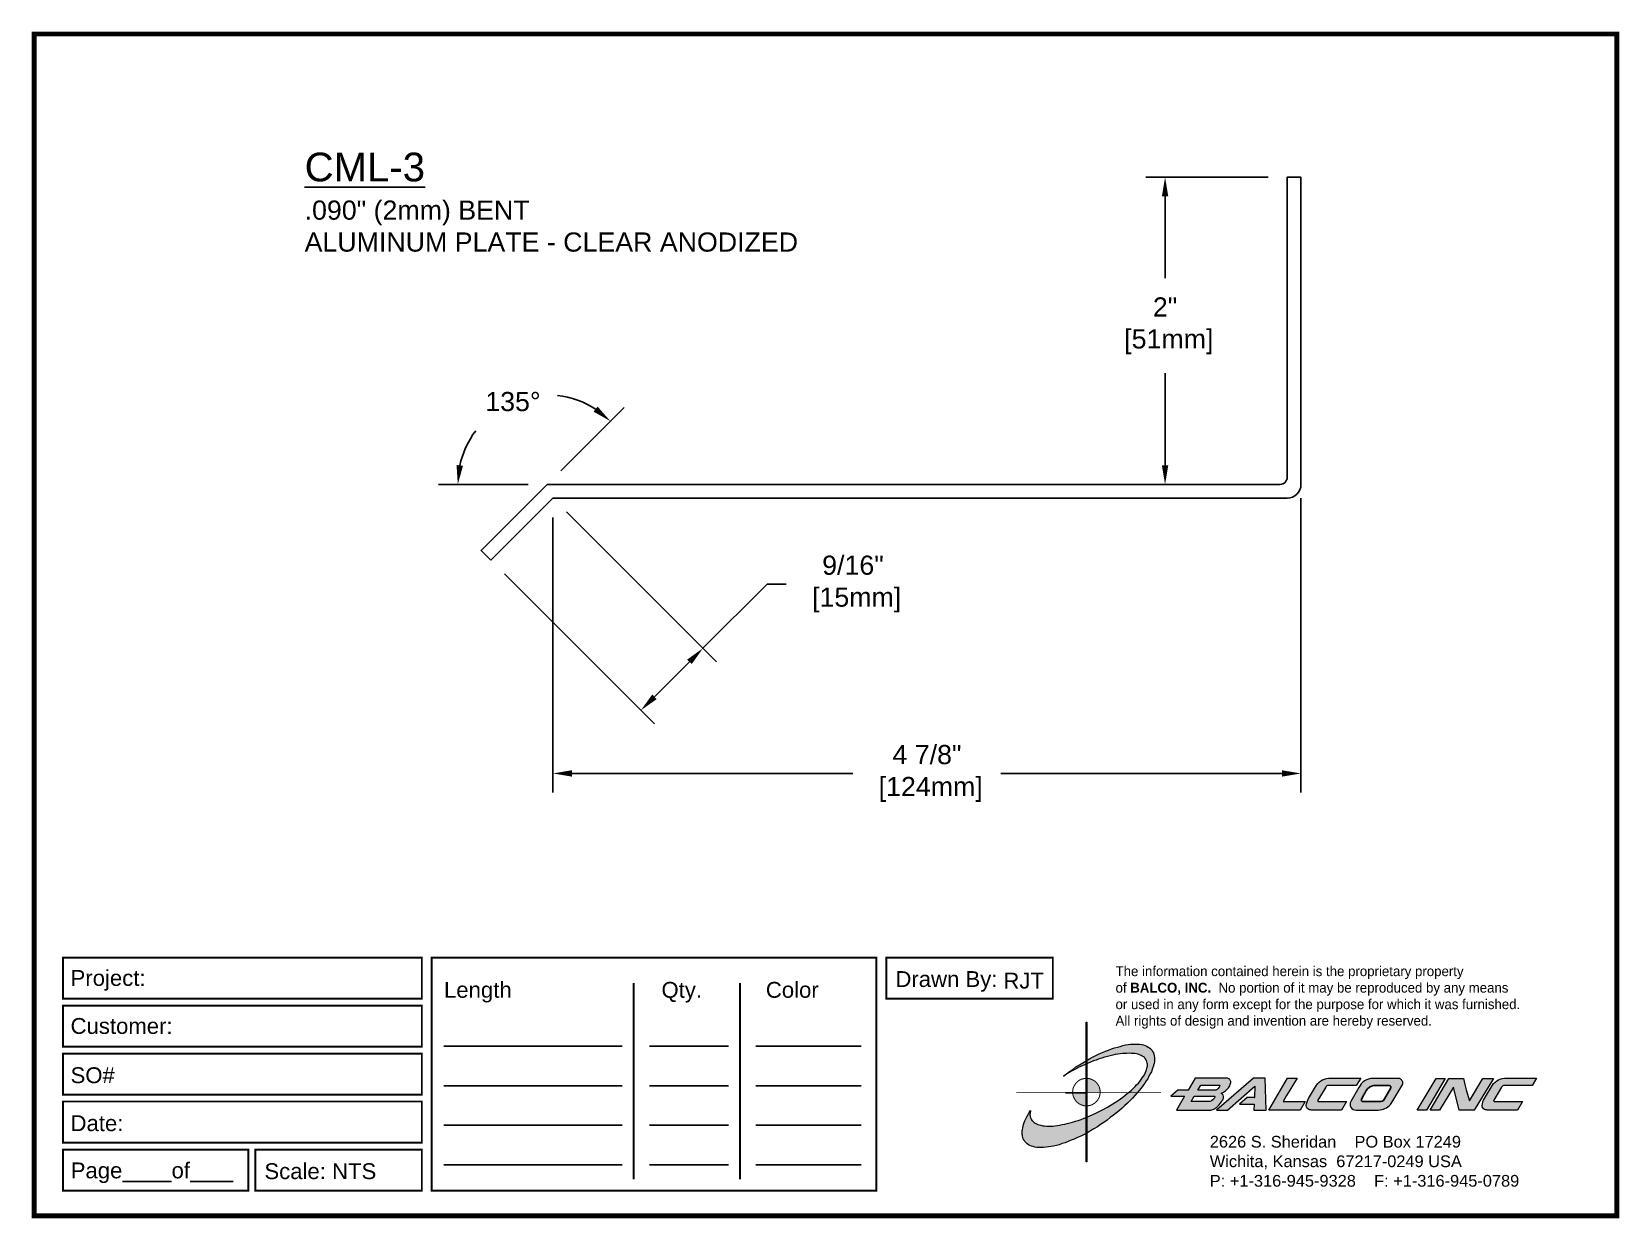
# Paper-space layout 'Breakout' of a CAD drawing. Header units: inches. Extents: x 0 to 10, y 0 to 7.5.
# The model-space entities are those that its viewports show. They can reach past a viewport. Long polylines and large blocks are cut down to what shows.
import ezdxf

# ---------------------------------------------------------------- set-up
doc = ezdxf.new("R2010")
doc.units = ezdxf.units.IN
doc.header["$MEASUREMENT"] = 0
for name, color, linetype in [('Border', 7, 'Continuous'), ('Dimensions', 3, 'Continuous'), ('Metals', 7, 'Continuous'), ('TEXT', 2, 'Continuous')]:
    doc.layers.add(name, color=color, linetype=linetype)
doc.styles.add('ARIAL', font='arial.ttf')
doc.styles.add('Copyright', font='ERASDEMI.TTF')
doc.dimstyles.new('Arial', dxfattribs={"dimtxt": 0.125, "dimasz": 0.125, "dimexe": 0.125, "dimexo": 0.125, "dimgap": 0.125, "dimtad": 0, "dimtih": 1, "dimtoh": 1, "dimdec": 4, "dimzin": 3, "dimdsep": 46, "dimlunit": 4, "dimtxsty": 'ARIAL', "dimcen": 0.125, "dimadec": 0, "dimazin": 0, "dimtfac": 1, "dimtdec": 4, "dimtofl": 0, "dimtmove": 0, "dimatfit": 3, "dimfxl": 0, "dimfrac": 2, "dimtolj": 1, "dimtzin": 0, "dimarcsym": 0})

# ---------------------------------------------------------------- blocks, each defined once
blk = doc.blocks.new('ACADlogo')
h = blk.add_hatch(color=256)
h.paths.add_polyline_path([(-3.346, 1.223), (-3.351, 1.223), (-3.351, 0.979), (-3.346, 0.982)])
h.paths.add_polyline_path([(-3.346, 0.961), (-3.351, 0.959), (-3.351, 0.868), (-3.346, 0.868)])
h.paths.add_polyline_path([(-3.346, 0.777), (-3.351, 0.777), (-3.351, 0.699), (-3.351, 0.695), (-3.35, 0.695), (-3.346, 0.695)])
h.paths.add_polyline_path([(-3.346, 0.864), (-3.346, 0.868), (-3.35, 0.868), (-3.351, 0.868), (-3.351, 0.777), (-3.346, 0.777), (-3.346, 0.778), (-3.348, 0.778)])
h.paths.add_polyline_path([(-3.346, 0.524), (-3.351, 0.521), (-3.351, 0.342), (-3.346, 0.342)])
h.paths.add_polyline_path([(-3.346, 0.695), (-3.351, 0.695), (-3.351, 0.621), (-3.346, 0.623)])
h.paths.add_polyline_path([(-3.346, 0.623), (-3.351, 0.621), (-3.351, 0.521), (-3.346, 0.524)])
h.paths.add_polyline_path([(-3.346, 0.982), (-3.351, 0.979), (-3.351, 0.959), (-3.346, 0.961)])
h = blk.add_hatch(color=175)
h.paths.add_polyline_path([(-3.518, 0.573), (-3.534, 0.571), (-3.548, 0.569), (-3.562, 0.567), (-3.576, 0.567), (-3.589, 0.566), (-3.602, 0.567), (-3.614, 0.568), (-3.625, 0.569), (-3.636, 0.572), (-3.646, 0.574), (-3.656, 0.577), (-3.664, 0.581), (-3.673, 0.585), (-3.679, 0.589), (-3.685, 0.595), (-3.688, 0.598), (-3.691, 0.6), (-3.695, 0.607), (-3.699, 0.614), (-3.703, 0.621), (-3.704, 0.626), (-3.705, 0.631), (-3.706, 0.637), (-3.706, 0.642), (-3.705, 0.648), (-3.705, 0.653), (-3.703, 0.659), (-3.702, 0.665), (-3.71, 0.652), (-3.717, 0.639), (-3.725, 0.626), (-3.731, 0.613), (-3.737, 0.601), (-3.741, 0.589), (-3.746, 0.577), (-3.749, 0.566), (-3.751, 0.555), (-3.753, 0.544), (-3.754, 0.538), (-3.754, 0.533), (-3.755, 0.523), (-3.754, 0.513), (-3.753, 0.508), (-3.752, 0.503), (-3.75, 0.494), (-3.748, 0.486), (-3.743, 0.477), (-3.74, 0.473), (-3.738, 0.469), (-3.734, 0.465), (-3.73, 0.461), (-3.723, 0.455), (-3.715, 0.449), (-3.706, 0.445), (-3.695, 0.44), (-3.685, 0.437), (-3.674, 0.434), (-3.661, 0.432), (-3.648, 0.431), (-3.634, 0.431), (-3.62, 0.431), (-3.604, 0.433), (-3.588, 0.435), (-3.572, 0.438), (-3.556, 0.441), (-3.538, 0.445), (-3.52, 0.449), (-3.503, 0.456), (-3.483, 0.461), (-3.464, 0.469), (-3.445, 0.477), (-3.426, 0.485), (-3.406, 0.494), (-3.385, 0.503), (-3.364, 0.514), (-3.351, 0.521), (-3.351, 0.621), (-3.364, 0.616), (-3.382, 0.609), (-3.4, 0.603), (-3.418, 0.598), (-3.436, 0.592), (-3.453, 0.587), (-3.47, 0.583), (-3.486, 0.579), (-3.503, 0.576)])
h.paths.add_polyline_path([(-3.215, 0.687), (-3.251, 0.667), (-3.289, 0.649), (-3.327, 0.631), (-3.345, 0.623), (-3.346, 0.623), (-3.346, 0.524), (-3.343, 0.525), (-3.323, 0.537), (-3.302, 0.549), (-3.28, 0.563), (-3.259, 0.577), (-3.238, 0.59), (-3.218, 0.605), (-3.198, 0.62), (-3.179, 0.635), (-3.16, 0.65), (-3.141, 0.665), (-3.123, 0.681), (-3.106, 0.696), (-3.089, 0.712), (-3.074, 0.727), (-3.058, 0.743), (-3.043, 0.759), (-3.03, 0.775), (-3.028, 0.777), (-3.085, 0.777), (-3.091, 0.772), (-3.105, 0.761), (-3.118, 0.75), (-3.134, 0.739), (-3.149, 0.729), (-3.165, 0.718), (-3.182, 0.707), (-3.198, 0.697)])
h.paths.add_polyline_path([(-2.921, 1.009), (-2.922, 1.015), (-2.924, 1.02), (-2.926, 1.029), (-2.931, 1.038), (-2.934, 1.043), (-2.936, 1.047), (-2.94, 1.05), (-2.943, 1.054), (-2.951, 1.06), (-2.959, 1.066), (-2.968, 1.071), (-2.978, 1.075), (-2.989, 1.079), (-3, 1.081), (-3.013, 1.083), (-3.026, 1.084), (-3.04, 1.084), (-3.054, 1.084), (-3.07, 1.083), (-3.085, 1.081), (-3.102, 1.079), (-3.118, 1.075), (-3.136, 1.07), (-3.153, 1.066), (-3.171, 1.06), (-3.191, 1.054), (-3.21, 1.047), (-3.229, 1.039), (-3.248, 1.031), (-3.268, 1.022), (-3.289, 1.012), (-3.31, 1.002), (-3.33, 0.991), (-3.346, 0.982), (-3.346, 0.961), (-3.342, 0.962), (-3.323, 0.971), (-3.305, 0.978), (-3.287, 0.984), (-3.268, 0.991), (-3.251, 0.996), (-3.234, 1.002), (-3.216, 1.007), (-3.199, 1.011), (-3.182, 1.015), (-3.167, 1.018), (-3.15, 1.021), (-3.136, 1.023), (-3.121, 1.025), (-3.107, 1.026), (-3.093, 1.026), (-3.079, 1.027), (-3.067, 1.026), (-3.054, 1.026), (-3.043, 1.025), (-3.032, 1.022), (-3.022, 1.02), (-3.013, 1.016), (-3.004, 1.013), (-2.997, 1.009), (-2.989, 1.005), (-2.983, 0.999), (-2.98, 0.996), (-2.978, 0.994), (-2.973, 0.987), (-2.969, 0.981), (-2.967, 0.973), (-2.965, 0.965), (-2.964, 0.957), (-2.964, 0.949), (-2.964, 0.944), (-2.965, 0.94), (-2.967, 0.93), (-2.969, 0.921), (-2.973, 0.911), (-2.978, 0.901), (-2.983, 0.891), (-2.989, 0.881), (-2.996, 0.871), (-3.004, 0.86), (-3.012, 0.849), (-3.021, 0.838), (-3.032, 0.827), (-3.042, 0.816), (-3.053, 0.805), (-3.065, 0.794), (-3.077, 0.783), (-3.085, 0.777), (-3.028, 0.777), (-3.016, 0.791), (-3.004, 0.806), (-2.992, 0.822), (-2.981, 0.837), (-2.971, 0.852), (-2.962, 0.866), (-2.954, 0.882), (-2.946, 0.896), (-2.939, 0.91), (-2.934, 0.924), (-2.929, 0.938), (-2.926, 0.944), (-2.925, 0.951), (-2.922, 0.963), (-2.92, 0.975), (-2.92, 0.982), (-2.919, 0.987), (-2.92, 0.999), (-2.92, 1.005)])
h.paths.add_polyline_path([(-3.372, 0.966), (-3.393, 0.953), (-3.415, 0.94), (-3.435, 0.925), (-3.455, 0.911), (-3.475, 0.897), (-3.494, 0.882), (-3.468, 0.898), (-3.439, 0.915), (-3.41, 0.93), (-3.396, 0.938), (-3.38, 0.945), (-3.351, 0.959), (-3.351, 0.979)])
h = blk.add_hatch(color=256)
h.paths.add_polyline_path([(-3.268, 0.814), (-3.27, 0.819), (-3.273, 0.824), (-3.276, 0.828), (-3.279, 0.833), (-3.282, 0.837), (-3.286, 0.841), (-3.29, 0.845), (-3.294, 0.849), (-3.298, 0.852), (-3.303, 0.855), (-3.308, 0.858), (-3.313, 0.86), (-3.318, 0.863), (-3.323, 0.864), (-3.328, 0.866), (-3.334, 0.867), (-3.339, 0.868), (-3.345, 0.868), (-3.346, 0.868), (-3.346, 0.777), (-3.335, 0.777), (-3.262, 0.777), (-3.262, 0.781), (-3.262, 0.787), (-3.263, 0.792), (-3.264, 0.798), (-3.265, 0.803), (-3.266, 0.808)])
h.paths.add_polyline_path([(-3.351, 0.777), (-3.436, 0.777), (-3.435, 0.773), (-3.435, 0.768), (-3.434, 0.762), (-3.432, 0.757), (-3.431, 0.752), (-3.428, 0.747), (-3.426, 0.742), (-3.423, 0.737), (-3.42, 0.732), (-3.417, 0.728), (-3.414, 0.723), (-3.41, 0.719), (-3.406, 0.716), (-3.401, 0.712), (-3.397, 0.709), (-3.392, 0.706), (-3.387, 0.704), (-3.382, 0.701), (-3.377, 0.699), (-3.372, 0.698), (-3.367, 0.696), (-3.361, 0.695), (-3.356, 0.695), (-3.351, 0.695)])
h.paths.add_polyline_path([(-3.346, 0.868), (-3.35, 0.868), (-3.351, 0.868), (-3.351, 0.777), (-3.346, 0.777)])
h = blk.add_hatch(color=256)
h.paths.add_polyline_path([(-2.438, 0.844, 0.412988), (-2.461, 0.869), (-2.663, 0.869), (-2.707, 0.794), (-2.771, 0.794), (-2.815, 0.755), (-2.73, 0.755), (-2.781, 0.668), (-2.563, 0.668, 0.107996), (-2.538, 0.677, 0.108939), (-2.494, 0.724, 0.080345), (-2.483, 0.745, 0.419497), (-2.499, 0.773, 0.149928), (-2.447, 0.815, 0.134283)])
h.paths.add_polyline_path([(-2.507, 0.821, -0.209012), (-2.532, 0.794), (-2.538, 0.794), (-2.646, 0.794), (-2.627, 0.825), (-2.51, 0.825, -0.56619)], flags=16)
h.paths.add_polyline_path([(-2.538, 0.75, -0.241309), (-2.569, 0.722), (-2.688, 0.722), (-2.669, 0.755), (-2.541, 0.755, -0.56619)], flags=16)
for points in [[(-2.285, 0.819), (-2.287, 0.748), (-2.335, 0.748), (-2.383, 0.705), (-2.29, 0.705), (-2.292, 0.668), (-2.215, 0.668), (-2.221, 0.869), (-2.295, 0.869), (-2.527, 0.668), (-2.458, 0.668)], [(-2.018, 0.869), (-2.079, 0.869), (-2.198, 0.668), (-2, 0.668), (-1.968, 0.722), (-2.107, 0.722), (-2.085, 0.759), (-2.064, 0.794)], [(-1.617, 0.869), (-1.807, 0.869, 0.270182), (-1.896, 0.825), (-1.946, 0.742, 0.109019), (-1.961, 0.695, 0.340665), (-1.945, 0.672, 0.129907), (-1.923, 0.668), (-1.738, 0.668), (-1.706, 0.722), (-1.878, 0.722), (-1.882, 0.722, -0.601242), (-1.887, 0.731), (-1.838, 0.813, -0.253048), (-1.821, 0.823), (-1.645, 0.823)], [(-1.083, 0.867), (-1.14, 0.867), (-1.261, 0.667), (-1.26, 0.667), (-1.202, 0.667)], [(-0.96, 0.83), (-0.969, 0.867), (-1.061, 0.867), (-1.179, 0.667), (-1.12, 0.667), (-1.031, 0.812), (-0.995, 0.667), (-0.9, 0.667), (-0.778, 0.867), (-0.846, 0.867), (-0.931, 0.727), (-0.951, 0.795)], [(-0.507, 0.869), (-0.697, 0.869, 0.270182), (-0.786, 0.825), (-0.836, 0.742, 0.109019), (-0.85, 0.695, 0.340665), (-0.835, 0.672, 0.129907), (-0.812, 0.668), (-0.628, 0.668), (-0.595, 0.722), (-0.768, 0.722), (-0.772, 0.722, -0.601242), (-0.777, 0.731), (-0.728, 0.813, -0.253048), (-0.71, 0.823), (-0.534, 0.823)], [(-3.346, 0.623), (-3.351, 0.621), (-3.351, 0.521), (-3.346, 0.524)]]:
    blk.add_hatch(color=256).paths.add_polyline_path(points)
h = blk.add_hatch(color=256)
h.paths.add_polyline_path([(-1.377, 0.868), (-1.383, 0.868), (-1.383, 0.868), (-1.44, 0.868), (-1.492, 0.868), (-1.541, 0.868, 0.297712), (-1.628, 0.811), (-1.68, 0.723, 0.585116), (-1.646, 0.668), (-1.506, 0.668, 0.210586), (-1.429, 0.703), (-1.415, 0.726), (-1.389, 0.769), (-1.352, 0.831, 0.4352)])
h.paths.add_polyline_path([(-1.437, 0.823, -0.603783), (-1.428, 0.805), (-1.431, 0.801), (-1.434, 0.796), (-1.438, 0.789), (-1.474, 0.728, -0.229001), (-1.489, 0.722), (-1.494, 0.722), (-1.501, 0.722), (-1.597, 0.722), (-1.604, 0.722, -0.492401), (-1.613, 0.734), (-1.601, 0.757), (-1.591, 0.775), (-1.582, 0.791, -0.238368), (-1.535, 0.823)], flags=16)
for q in [(-3.48, 0.777), (-3.351, 0.642)]:
    blk.add_line((-3.351, 0.777), q)
at = {"color": 7, "lineweight": 0}
for points in [[(-3.351, 1.223), (-3.346, 1.223), (-3.346, 0.342), (-3.351, 0.342), (-3.351, 1.223)], [(-2.292, 0.668), (-2.215, 0.668), (-2.221, 0.869), (-2.295, 0.869), (-2.527, 0.668), (-2.458, 0.668), (-2.285, 0.819), (-2.287, 0.748), (-2.286, 0.748), (-2.335, 0.748), (-2.383, 0.705), (-2.29, 0.705), (-2.292, 0.668), (-2.292, 0.668)], [(-2.198, 0.668), (-2.079, 0.869), (-2.018, 0.869), (-2.064, 0.794), (-2.085, 0.759), (-2.107, 0.722), (-1.968, 0.722), (-2, 0.668), (-2.198, 0.668), (-2.198, 0.668)], [(-1.383, 0.868), (-1.383, 0.868)], [(-1.261, 0.667), (-1.14, 0.867), (-1.083, 0.867), (-1.202, 0.667), (-1.26, 0.667), (-1.261, 0.667), (-1.261, 0.667)], [(-0.9, 0.667), (-0.995, 0.667), (-1.031, 0.812), (-1.12, 0.667), (-1.179, 0.667), (-1.061, 0.867), (-0.969, 0.867), (-0.96, 0.83), (-0.951, 0.795), (-0.931, 0.727), (-0.846, 0.867), (-0.778, 0.867), (-0.9, 0.667), (-0.9, 0.667)]]:
    blk.add_lwpolyline(points, dxfattribs=at)
at = {"color": 175, "lineweight": 0}
blk.add_lwpolyline([(-2.926, 1.029), (-2.924, 1.02), (-2.922, 1.015), (-2.921, 1.009), (-2.92, 1.005), (-2.92, 0.999), (-2.919, 0.987), (-2.92, 0.982), (-2.92, 0.975), (-2.922, 0.963), (-2.925, 0.951), (-2.926, 0.944), (-2.929, 0.938), (-2.934, 0.924), (-2.939, 0.91), (-2.946, 0.896), (-2.954, 0.882), (-2.962, 0.866), (-2.971, 0.852), (-2.981, 0.837), (-2.992, 0.822), (-3.004, 0.806), (-3.016, 0.791), (-3.03, 0.775), (-3.043, 0.759), (-3.058, 0.743), (-3.074, 0.727), (-3.089, 0.712), (-3.106, 0.696), (-3.123, 0.681), (-3.141, 0.665), (-3.16, 0.65), (-3.179, 0.635), (-3.198, 0.62), (-3.218, 0.605), (-3.238, 0.59), (-3.259, 0.577), (-3.28, 0.563), (-3.302, 0.549), (-3.323, 0.537), (-3.343, 0.525), (-3.364, 0.514), (-3.385, 0.503), (-3.406, 0.494), (-3.426, 0.485), (-3.445, 0.477), (-3.464, 0.469), (-3.483, 0.461), (-3.503, 0.456), (-3.52, 0.449), (-3.538, 0.445), (-3.556, 0.441), (-3.572, 0.438), (-3.588, 0.435), (-3.604, 0.433), (-3.62, 0.431), (-3.634, 0.431), (-3.648, 0.431), (-3.661, 0.432), (-3.674, 0.434), (-3.685, 0.437), (-3.695, 0.44), (-3.706, 0.445), (-3.715, 0.449), (-3.723, 0.455), (-3.73, 0.461), (-3.734, 0.465), (-3.738, 0.469), (-3.74, 0.473), (-3.743, 0.477), (-3.748, 0.486), (-3.75, 0.494), (-3.752, 0.503), (-3.753, 0.508), (-3.754, 0.513), (-3.755, 0.523), (-3.754, 0.533), (-3.754, 0.538), (-3.753, 0.544), (-3.751, 0.555), (-3.749, 0.566), (-3.746, 0.577), (-3.741, 0.589), (-3.737, 0.601), (-3.731, 0.613), (-3.725, 0.626), (-3.717, 0.639), (-3.71, 0.652), (-3.702, 0.665), (-3.703, 0.659), (-3.705, 0.653), (-3.705, 0.648), (-3.706, 0.642), (-3.706, 0.637), (-3.705, 0.631), (-3.704, 0.626), (-3.703, 0.621), (-3.699, 0.614), (-3.695, 0.607), (-3.691, 0.6), (-3.688, 0.598), (-3.685, 0.595), (-3.679, 0.589), (-3.673, 0.585), (-3.664, 0.581), (-3.656, 0.577), (-3.646, 0.574), (-3.636, 0.572), (-3.625, 0.569), (-3.614, 0.568), (-3.602, 0.567), (-3.589, 0.566), (-3.576, 0.567), (-3.562, 0.567), (-3.548, 0.569), (-3.534, 0.571), (-3.518, 0.573), (-3.503, 0.576), (-3.486, 0.579), (-3.47, 0.583), (-3.453, 0.587), (-3.436, 0.592), (-3.418, 0.598), (-3.4, 0.603), (-3.382, 0.609), (-3.364, 0.616), (-3.345, 0.623), (-3.327, 0.631), (-3.289, 0.649), (-3.251, 0.667), (-3.215, 0.687), (-3.198, 0.697), (-3.182, 0.707), (-3.165, 0.718), (-3.149, 0.729), (-3.134, 0.739), (-3.118, 0.75), (-3.105, 0.761), (-3.091, 0.772), (-3.077, 0.783), (-3.065, 0.794), (-3.053, 0.805), (-3.042, 0.816), (-3.032, 0.827), (-3.021, 0.838), (-3.012, 0.849), (-3.004, 0.86), (-2.996, 0.871), (-2.989, 0.881), (-2.983, 0.891), (-2.978, 0.901), (-2.973, 0.911), (-2.969, 0.921), (-2.967, 0.93), (-2.965, 0.94), (-2.964, 0.944), (-2.964, 0.949), (-2.964, 0.957), (-2.965, 0.965), (-2.967, 0.973), (-2.969, 0.981), (-2.973, 0.987), (-2.978, 0.994), (-2.98, 0.996), (-2.983, 0.999), (-2.989, 1.005), (-2.997, 1.009), (-3.004, 1.013), (-3.013, 1.016), (-3.022, 1.02), (-3.032, 1.022), (-3.043, 1.025), (-3.054, 1.026), (-3.067, 1.026), (-3.079, 1.027), (-3.093, 1.026), (-3.107, 1.026), (-3.121, 1.025), (-3.136, 1.023), (-3.15, 1.021), (-3.167, 1.018), (-3.182, 1.015), (-3.199, 1.011), (-3.216, 1.007), (-3.234, 1.002), (-3.251, 0.996), (-3.268, 0.991), (-3.287, 0.984), (-3.305, 0.978), (-3.323, 0.971), (-3.342, 0.962), (-3.38, 0.945), (-3.396, 0.938), (-3.41, 0.93), (-3.439, 0.915), (-3.468, 0.898), (-3.494, 0.882), (-3.475, 0.897), (-3.455, 0.911), (-3.435, 0.925), (-3.415, 0.94), (-3.393, 0.953), (-3.372, 0.966), (-3.351, 0.979), (-3.33, 0.991), (-3.31, 1.002), (-3.289, 1.012), (-3.268, 1.022), (-3.248, 1.031), (-3.229, 1.039), (-3.21, 1.047), (-3.191, 1.054), (-3.171, 1.06), (-3.153, 1.066), (-3.136, 1.07), (-3.118, 1.075), (-3.102, 1.079), (-3.085, 1.081), (-3.07, 1.083), (-3.054, 1.084), (-3.04, 1.084), (-3.026, 1.084), (-3.013, 1.083), (-3, 1.081), (-2.989, 1.079), (-2.978, 1.075), (-2.968, 1.071), (-2.959, 1.066), (-2.951, 1.06), (-2.943, 1.054), (-2.94, 1.05), (-2.936, 1.047), (-2.934, 1.043), (-2.931, 1.038), (-2.926, 1.029), (-2.926, 1.029)], dxfattribs=at)
at = {"color": 7, "lineweight": 0, "const_width": 0.0064}
blk.add_lwpolyline([(-3.262, 0.781), (-3.262, 0.787), (-3.263, 0.792), (-3.264, 0.798), (-3.265, 0.803), (-3.266, 0.808), (-3.268, 0.814), (-3.27, 0.819), (-3.273, 0.824), (-3.276, 0.828), (-3.279, 0.833), (-3.282, 0.837), (-3.286, 0.841), (-3.29, 0.845), (-3.294, 0.849), (-3.298, 0.852), (-3.303, 0.855), (-3.308, 0.858), (-3.313, 0.86), (-3.318, 0.863), (-3.323, 0.864), (-3.328, 0.866), (-3.334, 0.867), (-3.339, 0.868), (-3.345, 0.868), (-3.35, 0.868), (-3.356, 0.868), (-3.361, 0.867), (-3.367, 0.866), (-3.372, 0.865), (-3.377, 0.863), (-3.382, 0.862), (-3.387, 0.859), (-3.392, 0.857), (-3.397, 0.854), (-3.401, 0.851), (-3.406, 0.847), (-3.41, 0.843), (-3.414, 0.839), (-3.417, 0.835), (-3.42, 0.831), (-3.423, 0.826), (-3.426, 0.821), (-3.428, 0.816), (-3.431, 0.811), (-3.432, 0.806), (-3.434, 0.801), (-3.435, 0.795), (-3.435, 0.79), (-3.436, 0.784), (-3.436, 0.779), (-3.435, 0.773), (-3.435, 0.768), (-3.434, 0.762), (-3.432, 0.757), (-3.431, 0.752), (-3.428, 0.747), (-3.426, 0.742), (-3.423, 0.737), (-3.42, 0.732), (-3.417, 0.728), (-3.414, 0.723), (-3.41, 0.719), (-3.406, 0.716), (-3.401, 0.712), (-3.397, 0.709), (-3.392, 0.706), (-3.387, 0.704), (-3.382, 0.701), (-3.377, 0.699), (-3.372, 0.698), (-3.367, 0.696), (-3.361, 0.695), (-3.356, 0.695), (-3.35, 0.695), (-3.345, 0.695), (-3.339, 0.695), (-3.334, 0.696), (-3.328, 0.697), (-3.323, 0.698), (-3.318, 0.7), (-3.313, 0.702), (-3.308, 0.705), (-3.303, 0.708), (-3.298, 0.711), (-3.294, 0.714), (-3.29, 0.718), (-3.286, 0.721), (-3.282, 0.726), (-3.279, 0.73), (-3.276, 0.734), (-3.273, 0.739), (-3.27, 0.744), (-3.268, 0.749), (-3.266, 0.754), (-3.265, 0.76), (-3.264, 0.765), (-3.263, 0.77), (-3.262, 0.776), (-3.262, 0.781)], dxfattribs=at)
at = {"color": 7, "lineweight": 0}
for points in [[(-2.447, 0.815, 0.130368), (-2.438, 0.843, 0.448367), (-2.463, 0.869), (-2.663, 0.869), (-2.707, 0.794), (-2.771, 0.794), (-2.815, 0.755), (-2.73, 0.755), (-2.781, 0.668), (-2.563, 0.668, 0.107996), (-2.538, 0.677, 0.108939), (-2.494, 0.724, 0.077395), (-2.484, 0.744, 0.430878), (-2.499, 0.773, 0.149928)], [(-2.507, 0.821, -0.209012), (-2.532, 0.794), (-2.538, 0.794), (-2.646, 0.794), (-2.627, 0.825), (-2.512, 0.825), (-2.509, 0.825, -0.531288)], [(-1.838, 0.813), (-1.887, 0.731, 0.587385), (-1.882, 0.722), (-1.878, 0.722), (-1.706, 0.722), (-1.738, 0.668), (-1.923, 0.668, -0.129907), (-1.945, 0.672, -0.349839), (-1.961, 0.696, -0.107341), (-1.946, 0.742), (-1.896, 0.825, -0.270182), (-1.807, 0.869), (-1.617, 0.869), (-1.645, 0.823), (-1.821, 0.823, 0.252436)], [(-1.68, 0.723, 0.585116), (-1.646, 0.668), (-1.506, 0.668, 0.210586), (-1.429, 0.703), (-1.415, 0.726), (-1.389, 0.769), (-1.352, 0.831, 0.4352), (-1.377, 0.868), (-1.383, 0.868), (-1.383, 0.868), (-1.44, 0.868), (-1.492, 0.868), (-1.541, 0.868, 0.297712), (-1.628, 0.811)], [(-0.728, 0.813), (-0.777, 0.731, 0.587385), (-0.772, 0.722), (-0.768, 0.722), (-0.595, 0.722), (-0.628, 0.668), (-0.812, 0.668, -0.129907), (-0.835, 0.672, -0.349839), (-0.85, 0.696, -0.107341), (-0.836, 0.742), (-0.786, 0.825, -0.270182), (-0.697, 0.869), (-0.507, 0.869), (-0.534, 0.823), (-0.71, 0.823, 0.252436)], [(-2.569, 0.722), (-2.688, 0.722), (-2.669, 0.755), (-2.543, 0.755), (-2.54, 0.755, -0.531288), (-2.538, 0.75, -0.241309)]]:
    blk.add_lwpolyline(points, format="xyb", close=True, dxfattribs=at)
blk.add_lwpolyline([(-1.437, 0.823), (-1.535, 0.823, 0.238368), (-1.582, 0.791), (-1.591, 0.775), (-1.601, 0.757), (-1.613, 0.734, 0.490298), (-1.604, 0.722), (-1.597, 0.722), (-1.501, 0.722), (-1.494, 0.722), (-1.489, 0.722, 0.229001), (-1.474, 0.728), (-1.438, 0.789), (-1.434, 0.796), (-1.431, 0.801), (-1.428, 0.805, 0.603783)], format="xyb", close=True)
blk.add_lwpolyline([(-2.879, 0.777, 0.00455, 0.00455, 0), (-3.791, 0.777, 0.00183, 0.00183, 0), (-3.791, 0.777, 0.00183, 0.00183, 0)], format="xyseb", dxfattribs=at)
blk = doc.blocks.new('Quantity Data')
at = {"layer": 'Border', "color": 253}
for p, q in [((2.755, 1.254), (3.881, 1.254)), ((4.054, 1.254), (4.553, 1.254)), ((4.725, 1.254), (5.389, 1.254)), ((2.755, 1.004), (3.881, 1.004)), ((4.054, 1.004), (4.553, 1.004)), ((4.725, 1.004), (5.389, 1.004)), ((2.755, 0.754), (3.881, 0.754)), ((4.054, 0.754), (4.553, 0.754)), ((4.725, 0.754), (5.389, 0.754)), ((2.755, 0.504), (3.881, 0.504)), ((4.054, 0.504), (4.553, 0.504)), ((4.725, 0.504), (5.389, 0.504))]:
    blk.add_line(p, q, dxfattribs=at)
at = {"layer": 'Border', "const_width": 0.0125}
blk.add_lwpolyline([(5.485, 0.341), (2.678, 0.341), (2.678, 1.813), (5.485, 1.813)], close=True, dxfattribs=at)
for points in [[(3.953, 1.653), (3.953, 0.412)], [(4.625, 1.653), (4.625, 0.412)]]:
    blk.add_lwpolyline(points, dxfattribs=at)
at = {"layer": 'Border', "style": 'ARIAL'}
for s, p in [('Length', (2.756, 1.559)), ('Qty.', (4.129, 1.559)), ('Color', (4.788, 1.559))]:
    blk.add_text(s, height=0.1, dxfattribs=at).set_placement(p)
blk = doc.blocks.new('Drawn By')
at = {"layer": 'Border', "const_width": 0.0125}
blk.add_lwpolyline([(5.38, 1.813), (6.432, 1.813), (6.432, 1.554), (5.38, 1.554)], close=True, dxfattribs=at)
at = {"layer": 'Border', "style": 'ARIAL'}
blk.add_text('Drawn By: ', height=0.1, dxfattribs=at).set_placement((5.438, 1.627))
blk.add_attdef('XXX', (6.12, 1.617), '', height=0.1, dxfattribs=at)
blk = doc.blocks.new('Project Info')
at = {"layer": 'Border', "const_width": 0.0125}
for points in [[(0.182, 1.813), (2.448, 1.813), (2.448, 1.554), (0.182, 1.554)], [(0.182, 1.51), (2.448, 1.51), (2.448, 1.251), (0.182, 1.251)], [(0.182, 1.207), (2.448, 1.207), (2.448, 0.947), (0.182, 0.947)], [(0.182, 0.904), (2.448, 0.904), (2.448, 0.644), (0.182, 0.644)], [(0.182, 0.6), (1.352, 0.6), (1.352, 0.341), (0.182, 0.341)], [(1.396, 0.6), (2.448, 0.6), (2.448, 0.341), (1.396, 0.341)]]:
    blk.add_lwpolyline(points, close=True, dxfattribs=at)
at = {"layer": 'Border', "style": 'ARIAL'}
for s, p in [('Project:', (0.23, 1.634)), ('Customer:', (0.23, 1.331)), ('SO#', (0.23, 1.02)), ('Date:', (0.23, 0.717)), ('Page%%u        %%uof%%u       ', (0.231, 0.419)), ('Scale: NTS', (1.454, 0.414))]:
    blk.add_text(s, height=0.1, dxfattribs=at).set_placement(p)
blk = doc.blocks.new('BENT ALUMPLT')
at = {"layer": 'Metals'}
blk.add_lwpolyline([(-4.287, -0.53), (-3.882, -0.125), (0.91, -0.125, 0.414214), (1, -0.035), (1, 1.969), (0.91, 1.969), (0.91, 0.01, -0.414214), (0.865, -0.035), (-3.919, -0.035), (-4.351, -0.467)], format="xyb", close=True, dxfattribs=at)
blk = doc.blocks.new('*D13')
at = {"layer": 'Defpoints', "color": 0}
for p in [(27.587, 18.406), (27.182, 18.001), (28.161, 17.022)]:
    blk.add_point(p, dxfattribs=at)
at = {"layer": 'Dimensions', "color": 0, "lineweight": -2}
for p, q in [((27.675, 18.318), (28.655, 17.338)), ((27.27, 17.912), (28.249, 16.933)), ((28.566, 17.427), (28.985, 17.846)), ((28.985, 17.846), (29.11, 17.846)), ((28.249, 17.11), (28.478, 17.338))]:
    blk.add_line(p, q, dxfattribs=at)
at = {"layer": 'Dimensions', "color": 0}
for points in [[(28.463, 17.353), (28.493, 17.324), (28.566, 17.427)], [(28.235, 17.125), (28.264, 17.095), (28.161, 17.022)]]:
    blk.add_solid(points, dxfattribs=at)
at = {"layer": 'Dimensions', "color": 0, "insert": (29.545, 17.846), "char_height": 0.125, "attachment_point": 5, "style": 'ARIAL'}
blk.add_mtext('\\A1;9/16"\\P [15mm]', dxfattribs=at)
blk = doc.blocks.new('*D14')
at = {"layer": 'Defpoints', "color": 0}
for p in [(32.469, 18.531), (27.587, 18.406), (32.469, 16.61)]:
    blk.add_point(p, dxfattribs=at)
at = {"layer": 'Dimensions', "color": 0, "lineweight": -2}
for p, q in [((32.469, 18.406), (32.469, 16.485)), ((27.587, 18.281), (27.587, 16.485)), ((27.712, 16.61), (29.545, 16.61)), ((32.344, 16.61), (30.511, 16.61))]:
    blk.add_line(p, q, dxfattribs=at)
at = {"layer": 'Dimensions', "color": 0}
for points in [[(27.712, 16.631), (27.712, 16.589), (27.587, 16.61)], [(32.344, 16.631), (32.344, 16.589), (32.469, 16.61)]]:
    blk.add_solid(points, dxfattribs=at)
at = {"layer": 'Dimensions', "color": 0, "insert": (30.028, 16.61), "char_height": 0.125, "attachment_point": 5, "style": 'ARIAL'}
blk.add_mtext('\\A1;4 7/8"\\P [124mm]', dxfattribs=at)
blk = doc.blocks.new('*D16')
at = {"layer": 'Defpoints', "color": 0}
for p in [(32.379, 20.5), (31.582, 18.496), (32.296, 18.496)]:
    blk.add_point(p, dxfattribs=at)
at = {"layer": 'Dimensions', "color": 0, "lineweight": -2}
for p, q in [((32.254, 20.5), (31.457, 20.5)), ((31.582, 20.375), (31.582, 19.841)), ((31.582, 18.621), (31.582, 19.222)), ((32.171, 18.496), (31.457, 18.496))]:
    blk.add_line(p, q, dxfattribs=at)
at = {"layer": 'Dimensions', "color": 0}
for points in [[(31.561, 20.375), (31.603, 20.375), (31.582, 20.5)], [(31.561, 18.621), (31.603, 18.621), (31.582, 18.496)]]:
    blk.add_solid(points, dxfattribs=at)
at = {"layer": 'Dimensions', "color": 0, "insert": (31.582, 19.531), "char_height": 0.125, "attachment_point": 5, "style": 'ARIAL'}
blk.add_mtext('\\A1;2"\\P [51mm]', dxfattribs=at)
blk = doc.blocks.new('*D17')
at = {"layer": 'Defpoints', "color": 0}
for p in [(27.55, 19.08), (27.55, 18.496), (27.55, 18.496), (32.296, 18.496), (27.118, 18.065)]:
    blk.add_point(p, dxfattribs=at)
at = {"layer": 'Dimensions', "color": 0, "lineweight": -2}
for p, q in [((27.638, 18.585), (28.051, 18.997)), ((27.425, 18.496), (26.841, 18.496))]:
    blk.add_line(p, q, dxfattribs=at)
for start, end in [(57.2899, 83.4254), (143.1007, 167.7101)]:
    blk.add_arc((27.55, 18.496), 0.584, start, end, dxfattribs=at)
at = {"layer": 'Dimensions', "color": 0}
for points in [[(27.878, 19.004), (27.852, 18.971), (27.962, 18.909)], [(27, 18.618), (26.958, 18.623), (26.966, 18.496)]]:
    blk.add_solid(points, dxfattribs=at)
at = {"layer": 'Dimensions', "color": 0, "insert": (27.326, 19.036), "char_height": 0.125, "attachment_point": 5, "style": 'ARIAL'}
blk.add_mtext('\\A1;135°', dxfattribs=at)

msp = doc.modelspace()

# ---------------------------------------------------------------- block references
at = {"layer": 'Metals'}
msp.add_blockref('BENT ALUMPLT', (31.46866, 18.53121), dxfattribs=at)

# ---------------------------------------------------------------- texts
at = {"layer": 'TEXT', "insert": (25.9664, 20.6611), "char_height": 0.25, "width": 9.6875, "attachment_point": 1, "style": 'ARIAL'}
msp.add_mtext('{\\H0.75x;\\LCML-3\\H1.333x;\\P\\H0.5x;\\l.090" (2mm) BENT\\PALUMINUM PLATE - CLEAR ANODIZED }', dxfattribs=at)

# ---------------------------------------------------------------- dimensions: what is measured, and where the dimension line sits
at = {"layer": 'Dimensions'}
for base, p1, p2, angle, picture, middle, dimtype in [((31.5819108553, 18.4962054533), (32.3786603828, 20.4999554533), (32.2956578574, 18.4962054533), 90, '*D16', (31.5819108553, 19.5312054533), 160), ((28.16088, 17.02155), (27.58688, 18.40621), (27.18155, 18.00088), 225, '*D13', (29.54473, 17.84571), 161)]:
    dim = msp.add_linear_dim(base=base, p1=p1, p2=p2, angle=angle, dimstyle='Arial', override={"dimpost": '\\X'}, dxfattribs=at)
    dim.commit()
    dim.dimension.update_dxf_attribs({"geometry": picture, "text_midpoint": middle, "dimtype": dimtype})
dim = msp.add_angular_dim_2l(base=(27.5496, 19.08008), line1=((32.29566, 18.49621), (27.5496, 18.49621)), line2=((27.5496, 18.49621), (27.11791, 18.06451)), dimstyle='Arial', override={"dimpost": '\\X'}, dxfattribs=at)
dim.commit()
dim.dimension.update_dxf_attribs({"geometry": '*D17', "text_midpoint": (27.32616, 19.03563)})
dim = msp.add_linear_dim(base=(32.46866, 16.60996), p1=(27.58688, 18.40621), p2=(32.46866, 18.53121), dimstyle='Arial', override={"dimpost": '\\X'}, dxfattribs=at)
dim.commit()
dim.dimension.update_dxf_attribs({"geometry": '*D14', "text_midpoint": (30.02777, 16.60996), "dimtype": 160})

psp = doc.layouts.new('Breakout')

# ---------------------------------------------------------------- linework, layer by layer
at = {"layer": 'Border', "const_width": 0.03}
psp.add_lwpolyline([(0.015, 7.476), (10.008, 7.476), (10.008, 0.015), (0.015, 0.015)], close=True, dxfattribs=at)

# ---------------------------------------------------------------- block references
for name, p in [('Project Info', (0.015, -0.167)), ('Quantity Data', (-0.153, -0.167))]:
    psp.add_blockref(name, p)
psp.add_blockref('Drawn By', (0.015, -0.167)).add_auto_attribs({'XXX': 'RJT'})
at = {"layer": 'Border'}
psp.add_blockref('ACADlogo', (10.008, 0.015), dxfattribs=at)

# ---------------------------------------------------------------- texts
at = {"insert": (6.843, 1.591), "char_height": 0.0625, "width": 50.295, "attachment_point": 1, "style": 'Copyright'}
psp.add_mtext('The information contained herein is the proprietary property\\Pof {\\fEras Bold ITC|b0|i0|c0|p34;BALCO, INC.}  No portion of it may be reproduced by any means\\Por used in any form except for the purpose for which it was furnished.\\PAll rights of design and invention are hereby reserved.', dxfattribs=at)
at = {"layer": 'Border', "insert": (7.438, 0.52), "char_height": 0.074, "width": 2.3438, "attachment_point": 1, "style": 'ARIAL'}
psp.add_mtext('2626 S. Sheridan    PO Box 17249\\PWichita, Kansas  67217-0249 USA \\PP: +1-316-945-9328    F: +1-316-945-0789', dxfattribs=at)

# ---------------------------------------------------------------- viewports
at = {"layer": 'Border'}
psp.add_viewport(center=(5.012, 3.745), size=(9.993, 7.46055), view_center_point=(29.36614, 17.57834), view_height=7.7115163, dxfattribs=at)

doc.saveas('drawing.dxf')
